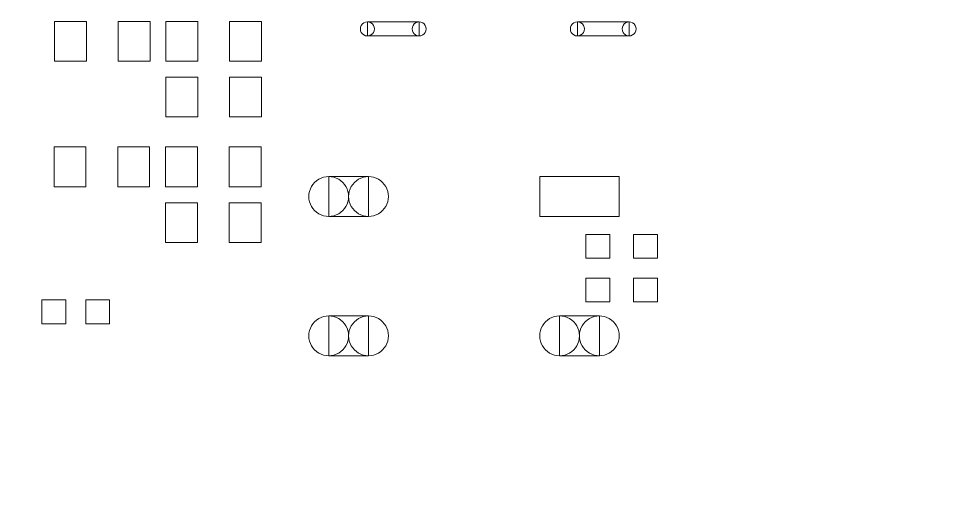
# Model space of a CAD drawing. Header units: millimetres. Extents: x -145 to 117, y -28 to 99.
# Drawn here: x -114.32 to -84.53, y 36.85 to 52.04 of the extents above; entities that cross this region are included whole.
import ezdxf

# ---------------------------------------------------------------- set-up
doc = ezdxf.new("R2010")
doc.units = ezdxf.units.MM
doc.header["$MEASUREMENT"] = 0
doc.layers.add('bottomstencil', color=7, linetype='Continuous')

msp = doc.modelspace()

# ---------------------------------------------------------------- linework, layer by layer
at = {"layer": 'bottomstencil', "color": 8, "lineweight": 9}
msp.add_open_spline([(-17.5854, 99.4833), (-17.5854, 99.4833), (-144.5854, 99.4833), (-144.5854, 99.4833), (-144.5854, 99.4833), (-144.5854, 99.4833), (-144.5854, -27.5167), (-144.5854, -27.5167), (-144.5854, -27.5167), (-144.5854, -27.5167), (-17.5854, -27.5167), (-17.5854, -27.5167), (-17.5854, -27.5167), (-17.5854, -27.5167), (-17.5854, 99.4833), (-17.5854, 99.4833)], degree=3, knots=[0, 0, 0, 0, 0.2, 0.2, 0.2, 0.2, 0.4, 0.4, 0.4, 0.4, 0.6, 0.6, 0.6, 0.6, 1, 1, 1, 1], dxfattribs=at)
at = {"layer": 'bottomstencil', "lineweight": 9}
for points, knots in [([(-113.1783, 50.6772), (-113.1783, 50.6772), (-113.1783, 51.9472), (-113.1783, 51.9472), (-113.1783, 51.9472), (-113.1783, 51.9472), (-112.1623, 51.9472), (-112.1623, 51.9472), (-112.1623, 51.9472), (-112.1623, 51.9472), (-112.1623, 50.6772), (-112.1623, 50.6772), (-112.1623, 50.6772), (-112.1623, 50.6772), (-113.1783, 50.6772), (-113.1783, 50.6772)], [0, 0, 0, 0, 0.2, 0.2, 0.2, 0.2, 0.4, 0.4, 0.4, 0.4, 0.6, 0.6, 0.6, 0.6, 1, 1, 1, 1]), ([(-111.1463, 50.6772), (-111.1463, 50.6772), (-111.1463, 51.9472), (-111.1463, 51.9472), (-111.1463, 51.9472), (-111.1463, 51.9472), (-110.1303, 51.9472), (-110.1303, 51.9472), (-110.1303, 51.9472), (-110.1303, 51.9472), (-110.1303, 50.6772), (-110.1303, 50.6772), (-110.1303, 50.6772), (-110.1303, 50.6772), (-111.1463, 50.6772), (-111.1463, 50.6772)], [0, 0, 0, 0, 0.2, 0.2, 0.2, 0.2, 0.4, 0.4, 0.4, 0.4, 0.6, 0.6, 0.6, 0.6, 1, 1, 1, 1]), ([(-109.6223, 50.6772), (-109.6223, 50.6772), (-109.6223, 51.9472), (-109.6223, 51.9472), (-109.6223, 51.9472), (-109.6223, 51.9472), (-108.6063, 51.9472), (-108.6063, 51.9472), (-108.6063, 51.9472), (-108.6063, 51.9472), (-108.6063, 50.6772), (-108.6063, 50.6772), (-108.6063, 50.6772), (-108.6063, 50.6772), (-109.6223, 50.6772), (-109.6223, 50.6772)], [0, 0, 0, 0, 0.2, 0.2, 0.2, 0.2, 0.4, 0.4, 0.4, 0.4, 0.6, 0.6, 0.6, 0.6, 1, 1, 1, 1]), ([(-107.5903, 50.6772), (-107.5903, 50.6772), (-107.5903, 51.9472), (-107.5903, 51.9472), (-107.5903, 51.9472), (-107.5903, 51.9472), (-106.5743, 51.9472), (-106.5743, 51.9472), (-106.5743, 51.9472), (-106.5743, 51.9472), (-106.5743, 50.6772), (-106.5743, 50.6772), (-106.5743, 50.6772), (-106.5743, 50.6772), (-107.5903, 50.6772), (-107.5903, 50.6772)], [0, 0, 0, 0, 0.2, 0.2, 0.2, 0.2, 0.4, 0.4, 0.4, 0.4, 0.6, 0.6, 0.6, 0.6, 1, 1, 1, 1]), ([(-103.4184, 51.711), (-103.4184, 51.7913), (-103.3755, 51.8655), (-103.306, 51.9057), (-103.306, 51.9057), (-103.2364, 51.9458), (-103.1507, 51.9458), (-103.0812, 51.9057), (-103.0812, 51.9057), (-103.0116, 51.8655), (-102.9688, 51.7913), (-102.9688, 51.711)], [0, 0, 0, 0, 0.25, 0.25, 0.25, 0.25, 0.5, 0.5, 0.5, 0.5, 1, 1, 1, 1]), ([(-103.1936, 51.4862), (-103.1936, 51.4862), (-103.1936, 51.9358), (-103.1936, 51.9358), (-103.1936, 51.9358), (-103.1936, 51.9358), (-101.5426, 51.9358), (-101.5426, 51.9358), (-101.5426, 51.9358), (-101.5426, 51.9358), (-101.5426, 51.4862), (-101.5426, 51.4862), (-101.5426, 51.4862), (-101.5426, 51.4862), (-103.1936, 51.4862), (-103.1936, 51.4862)], [0, 0, 0, 0, 0.2, 0.2, 0.2, 0.2, 0.4, 0.4, 0.4, 0.4, 0.6, 0.6, 0.6, 0.6, 1, 1, 1, 1]), ([(-101.7674, 51.711), (-101.7674, 51.7913), (-101.7245, 51.8655), (-101.655, 51.9057), (-101.655, 51.9057), (-101.5854, 51.9458), (-101.4997, 51.9458), (-101.4302, 51.9057), (-101.4302, 51.9057), (-101.3606, 51.8655), (-101.3178, 51.7913), (-101.3178, 51.711)], [0, 0, 0, 0, 0.25, 0.25, 0.25, 0.25, 0.5, 0.5, 0.5, 0.5, 1, 1, 1, 1]), ([(-96.7178, 51.711), (-96.7178, 51.7913), (-96.675, 51.8655), (-96.6054, 51.9057), (-96.6054, 51.9057), (-96.5359, 51.9458), (-96.4502, 51.9458), (-96.3806, 51.9057), (-96.3806, 51.9057), (-96.3111, 51.8655), (-96.2683, 51.7913), (-96.2683, 51.711)], [0, 0, 0, 0, 0.25, 0.25, 0.25, 0.25, 0.5, 0.5, 0.5, 0.5, 1, 1, 1, 1]), ([(-96.493, 51.4862), (-96.493, 51.4862), (-96.493, 51.9358), (-96.493, 51.9358), (-96.493, 51.9358), (-96.493, 51.9358), (-94.842, 51.9358), (-94.842, 51.9358), (-94.842, 51.9358), (-94.842, 51.9358), (-94.842, 51.4862), (-94.842, 51.4862), (-94.842, 51.4862), (-94.842, 51.4862), (-96.493, 51.4862), (-96.493, 51.4862)], [0, 0, 0, 0, 0.2, 0.2, 0.2, 0.2, 0.4, 0.4, 0.4, 0.4, 0.6, 0.6, 0.6, 0.6, 1, 1, 1, 1]), ([(-95.0668, 51.711), (-95.0668, 51.7913), (-95.024, 51.8655), (-94.9544, 51.9057), (-94.9544, 51.9057), (-94.8849, 51.9458), (-94.7992, 51.9458), (-94.7296, 51.9057), (-94.7296, 51.9057), (-94.6601, 51.8655), (-94.6173, 51.7913), (-94.6173, 51.711)], [0, 0, 0, 0, 0.25, 0.25, 0.25, 0.25, 0.5, 0.5, 0.5, 0.5, 1, 1, 1, 1]), ([(-102.9688, 51.711), (-102.9688, 51.6307), (-103.0116, 51.5565), (-103.0812, 51.5163), (-103.0812, 51.5163), (-103.1507, 51.4762), (-103.2364, 51.4762), (-103.306, 51.5163), (-103.306, 51.5163), (-103.3755, 51.5565), (-103.4184, 51.6307), (-103.4184, 51.711)], [0, 0, 0, 0, 0.25, 0.25, 0.25, 0.25, 0.5, 0.5, 0.5, 0.5, 1, 1, 1, 1]), ([(-103.1936, 51.711), (-103.1936, 51.711), (-103.1936, 51.711), (-103.1936, 51.711), (-103.1936, 51.711), (-103.1936, 51.711), (-103.1936, 51.711), (-103.1936, 51.711), (-103.1936, 51.711), (-103.1936, 51.711), (-103.1936, 51.711), (-103.1936, 51.711)], [0, 0, 0, 0, 0.25, 0.25, 0.25, 0.25, 0.5, 0.5, 0.5, 0.5, 1, 1, 1, 1]), ([(-103.1936, 51.711), (-103.1936, 51.711), (-103.1936, 51.711), (-103.1936, 51.711), (-103.1936, 51.711), (-103.1936, 51.711), (-103.1936, 51.711), (-103.1936, 51.711), (-103.1936, 51.711), (-103.1936, 51.711), (-103.1936, 51.711), (-103.1936, 51.711)], [0, 0, 0, 0, 0.25, 0.25, 0.25, 0.25, 0.5, 0.5, 0.5, 0.5, 1, 1, 1, 1]), ([(-101.3178, 51.711), (-101.3178, 51.6307), (-101.3606, 51.5565), (-101.4302, 51.5163), (-101.4302, 51.5163), (-101.4997, 51.4762), (-101.5854, 51.4762), (-101.655, 51.5163), (-101.655, 51.5163), (-101.7245, 51.5565), (-101.7674, 51.6307), (-101.7674, 51.711)], [0, 0, 0, 0, 0.25, 0.25, 0.25, 0.25, 0.5, 0.5, 0.5, 0.5, 1, 1, 1, 1]), ([(-101.5426, 51.711), (-101.5426, 51.711), (-101.5426, 51.711), (-101.5426, 51.711), (-101.5426, 51.711), (-101.5426, 51.711), (-101.5426, 51.711), (-101.5426, 51.711), (-101.5426, 51.711), (-101.5426, 51.711), (-101.5426, 51.711), (-101.5426, 51.711)], [0, 0, 0, 0, 0.25, 0.25, 0.25, 0.25, 0.5, 0.5, 0.5, 0.5, 1, 1, 1, 1]), ([(-101.5426, 51.711), (-101.5426, 51.711), (-101.5426, 51.711), (-101.5426, 51.711), (-101.5426, 51.711), (-101.5426, 51.711), (-101.5426, 51.711), (-101.5426, 51.711), (-101.5426, 51.711), (-101.5426, 51.711), (-101.5426, 51.711), (-101.5426, 51.711)], [0, 0, 0, 0, 0.25, 0.25, 0.25, 0.25, 0.5, 0.5, 0.5, 0.5, 1, 1, 1, 1]), ([(-96.2683, 51.711), (-96.2683, 51.6307), (-96.3111, 51.5565), (-96.3806, 51.5163), (-96.3806, 51.5163), (-96.4502, 51.4762), (-96.5359, 51.4762), (-96.6054, 51.5163), (-96.6054, 51.5163), (-96.675, 51.5565), (-96.7178, 51.6307), (-96.7178, 51.711)], [0, 0, 0, 0, 0.25, 0.25, 0.25, 0.25, 0.5, 0.5, 0.5, 0.5, 1, 1, 1, 1]), ([(-96.493, 51.711), (-96.493, 51.711), (-96.493, 51.711), (-96.493, 51.711), (-96.493, 51.711), (-96.493, 51.711), (-96.493, 51.711), (-96.493, 51.711), (-96.493, 51.711), (-96.493, 51.711), (-96.493, 51.711), (-96.493, 51.711)], [0, 0, 0, 0, 0.25, 0.25, 0.25, 0.25, 0.5, 0.5, 0.5, 0.5, 1, 1, 1, 1]), ([(-96.493, 51.711), (-96.493, 51.711), (-96.493, 51.711), (-96.493, 51.711), (-96.493, 51.711), (-96.493, 51.711), (-96.493, 51.711), (-96.493, 51.711), (-96.493, 51.711), (-96.493, 51.711), (-96.493, 51.711), (-96.493, 51.711)], [0, 0, 0, 0, 0.25, 0.25, 0.25, 0.25, 0.5, 0.5, 0.5, 0.5, 1, 1, 1, 1]), ([(-94.6173, 51.711), (-94.6173, 51.6307), (-94.6601, 51.5565), (-94.7296, 51.5163), (-94.7296, 51.5163), (-94.7992, 51.4762), (-94.8849, 51.4762), (-94.9544, 51.5163), (-94.9544, 51.5163), (-95.024, 51.5565), (-95.0668, 51.6307), (-95.0668, 51.711)], [0, 0, 0, 0, 0.25, 0.25, 0.25, 0.25, 0.5, 0.5, 0.5, 0.5, 1, 1, 1, 1]), ([(-94.842, 51.711), (-94.842, 51.711), (-94.842, 51.711), (-94.842, 51.711), (-94.842, 51.711), (-94.842, 51.711), (-94.842, 51.711), (-94.842, 51.711), (-94.842, 51.711), (-94.842, 51.711), (-94.842, 51.711), (-94.842, 51.711)], [0, 0, 0, 0, 0.25, 0.25, 0.25, 0.25, 0.5, 0.5, 0.5, 0.5, 1, 1, 1, 1]), ([(-94.842, 51.711), (-94.842, 51.711), (-94.842, 51.711), (-94.842, 51.711), (-94.842, 51.711), (-94.842, 51.711), (-94.842, 51.711), (-94.842, 51.711), (-94.842, 51.711), (-94.842, 51.711), (-94.842, 51.711), (-94.842, 51.711)], [0, 0, 0, 0, 0.25, 0.25, 0.25, 0.25, 0.5, 0.5, 0.5, 0.5, 1, 1, 1, 1]), ([(-109.6223, 48.8992), (-109.6223, 48.8992), (-109.6223, 50.1692), (-109.6223, 50.1692), (-109.6223, 50.1692), (-109.6223, 50.1692), (-108.6063, 50.1692), (-108.6063, 50.1692), (-108.6063, 50.1692), (-108.6063, 50.1692), (-108.6063, 48.8992), (-108.6063, 48.8992), (-108.6063, 48.8992), (-108.6063, 48.8992), (-109.6223, 48.8992), (-109.6223, 48.8992)], [0, 0, 0, 0, 0.2, 0.2, 0.2, 0.2, 0.4, 0.4, 0.4, 0.4, 0.6, 0.6, 0.6, 0.6, 1, 1, 1, 1]), ([(-107.5903, 48.8992), (-107.5903, 48.8992), (-107.5903, 50.1692), (-107.5903, 50.1692), (-107.5903, 50.1692), (-107.5903, 50.1692), (-106.5743, 50.1692), (-106.5743, 50.1692), (-106.5743, 50.1692), (-106.5743, 50.1692), (-106.5743, 48.8992), (-106.5743, 48.8992), (-106.5743, 48.8992), (-106.5743, 48.8992), (-107.5903, 48.8992), (-107.5903, 48.8992)], [0, 0, 0, 0, 0.2, 0.2, 0.2, 0.2, 0.4, 0.4, 0.4, 0.4, 0.6, 0.6, 0.6, 0.6, 1, 1, 1, 1]), ([(-113.191, 46.6716), (-113.191, 46.6716), (-113.191, 47.9416), (-113.191, 47.9416), (-113.191, 47.9416), (-113.191, 47.9416), (-112.175, 47.9416), (-112.175, 47.9416), (-112.175, 47.9416), (-112.175, 47.9416), (-112.175, 46.6716), (-112.175, 46.6716), (-112.175, 46.6716), (-112.175, 46.6716), (-113.191, 46.6716), (-113.191, 46.6716)], [0, 0, 0, 0, 0.2, 0.2, 0.2, 0.2, 0.4, 0.4, 0.4, 0.4, 0.6, 0.6, 0.6, 0.6, 1, 1, 1, 1]), ([(-111.159, 46.6716), (-111.159, 46.6716), (-111.159, 47.9416), (-111.159, 47.9416), (-111.159, 47.9416), (-111.159, 47.9416), (-110.143, 47.9416), (-110.143, 47.9416), (-110.143, 47.9416), (-110.143, 47.9416), (-110.143, 46.6716), (-110.143, 46.6716), (-110.143, 46.6716), (-110.143, 46.6716), (-111.159, 46.6716), (-111.159, 46.6716)], [0, 0, 0, 0, 0.2, 0.2, 0.2, 0.2, 0.4, 0.4, 0.4, 0.4, 0.6, 0.6, 0.6, 0.6, 1, 1, 1, 1]), ([(-109.635, 46.6716), (-109.635, 46.6716), (-109.635, 47.9416), (-109.635, 47.9416), (-109.635, 47.9416), (-109.635, 47.9416), (-108.619, 47.9416), (-108.619, 47.9416), (-108.619, 47.9416), (-108.619, 47.9416), (-108.619, 46.6716), (-108.619, 46.6716), (-108.619, 46.6716), (-108.619, 46.6716), (-109.635, 46.6716), (-109.635, 46.6716)], [0, 0, 0, 0, 0.2, 0.2, 0.2, 0.2, 0.4, 0.4, 0.4, 0.4, 0.6, 0.6, 0.6, 0.6, 1, 1, 1, 1]), ([(-107.603, 46.6716), (-107.603, 46.6716), (-107.603, 47.9416), (-107.603, 47.9416), (-107.603, 47.9416), (-107.603, 47.9416), (-106.587, 47.9416), (-106.587, 47.9416), (-106.587, 47.9416), (-106.587, 47.9416), (-106.587, 46.6716), (-106.587, 46.6716), (-106.587, 46.6716), (-106.587, 46.6716), (-107.603, 46.6716), (-107.603, 46.6716)], [0, 0, 0, 0, 0.2, 0.2, 0.2, 0.2, 0.4, 0.4, 0.4, 0.4, 0.6, 0.6, 0.6, 0.6, 1, 1, 1, 1]), ([(-105.063, 46.3592), (-105.063, 46.5861), (-104.942, 46.7957), (-104.7455, 46.9091), (-104.7455, 46.9091), (-104.549, 47.0226), (-104.307, 47.0226), (-104.1105, 46.9091), (-104.1105, 46.9091), (-103.914, 46.7957), (-103.793, 46.5861), (-103.793, 46.3592)], [0, 0, 0, 0, 0.25, 0.25, 0.25, 0.25, 0.5, 0.5, 0.5, 0.5, 1, 1, 1, 1]), ([(-104.428, 45.7242), (-104.428, 45.7242), (-104.428, 46.9942), (-104.428, 46.9942), (-104.428, 46.9942), (-104.428, 46.9942), (-103.158, 46.9942), (-103.158, 46.9942), (-103.158, 46.9942), (-103.158, 46.9942), (-103.158, 45.7242), (-103.158, 45.7242), (-103.158, 45.7242), (-103.158, 45.7242), (-104.428, 45.7242), (-104.428, 45.7242)], [0, 0, 0, 0, 0.2, 0.2, 0.2, 0.2, 0.4, 0.4, 0.4, 0.4, 0.6, 0.6, 0.6, 0.6, 1, 1, 1, 1]), ([(-103.793, 46.3592), (-103.793, 46.5861), (-103.672, 46.7957), (-103.4755, 46.9091), (-103.4755, 46.9091), (-103.279, 47.0226), (-103.037, 47.0226), (-102.8405, 46.9091), (-102.8405, 46.9091), (-102.644, 46.7957), (-102.523, 46.5861), (-102.523, 46.3592)], [0, 0, 0, 0, 0.25, 0.25, 0.25, 0.25, 0.5, 0.5, 0.5, 0.5, 1, 1, 1, 1]), ([(-97.697, 45.7242), (-97.697, 45.7242), (-97.697, 46.9942), (-97.697, 46.9942), (-97.697, 46.9942), (-97.697, 46.9942), (-95.157, 46.9942), (-95.157, 46.9942), (-95.157, 46.9942), (-95.157, 46.9942), (-95.157, 45.7242), (-95.157, 45.7242), (-95.157, 45.7242), (-95.157, 45.7242), (-97.697, 45.7242), (-97.697, 45.7242)], [0, 0, 0, 0, 0.2, 0.2, 0.2, 0.2, 0.4, 0.4, 0.4, 0.4, 0.6, 0.6, 0.6, 0.6, 1, 1, 1, 1]), ([(-103.793, 46.3592), (-103.793, 46.1323), (-103.914, 45.9227), (-104.1105, 45.8093), (-104.1105, 45.8093), (-104.307, 45.6958), (-104.549, 45.6958), (-104.7455, 45.8093), (-104.7455, 45.8093), (-104.942, 45.9227), (-105.063, 46.1323), (-105.063, 46.3592)], [0, 0, 0, 0, 0.25, 0.25, 0.25, 0.25, 0.5, 0.5, 0.5, 0.5, 1, 1, 1, 1]), ([(-104.428, 46.3592), (-104.428, 46.3592), (-104.428, 46.3592), (-104.428, 46.3592), (-104.428, 46.3592), (-104.428, 46.3592), (-104.428, 46.3592), (-104.428, 46.3592), (-104.428, 46.3592), (-104.428, 46.3592), (-104.428, 46.3592), (-104.428, 46.3592)], [0, 0, 0, 0, 0.25, 0.25, 0.25, 0.25, 0.5, 0.5, 0.5, 0.5, 1, 1, 1, 1]), ([(-104.428, 46.3592), (-104.428, 46.3592), (-104.428, 46.3592), (-104.428, 46.3592), (-104.428, 46.3592), (-104.428, 46.3592), (-104.428, 46.3592), (-104.428, 46.3592), (-104.428, 46.3592), (-104.428, 46.3592), (-104.428, 46.3592), (-104.428, 46.3592)], [0, 0, 0, 0, 0.25, 0.25, 0.25, 0.25, 0.5, 0.5, 0.5, 0.5, 1, 1, 1, 1]), ([(-102.523, 46.3592), (-102.523, 46.1323), (-102.644, 45.9227), (-102.8405, 45.8093), (-102.8405, 45.8093), (-103.037, 45.6958), (-103.279, 45.6958), (-103.4755, 45.8093), (-103.4755, 45.8093), (-103.672, 45.9227), (-103.793, 46.1323), (-103.793, 46.3592)], [0, 0, 0, 0, 0.25, 0.25, 0.25, 0.25, 0.5, 0.5, 0.5, 0.5, 1, 1, 1, 1]), ([(-103.158, 46.3592), (-103.158, 46.3592), (-103.158, 46.3592), (-103.158, 46.3592), (-103.158, 46.3592), (-103.158, 46.3592), (-103.158, 46.3592), (-103.158, 46.3592), (-103.158, 46.3592), (-103.158, 46.3592), (-103.158, 46.3592), (-103.158, 46.3592)], [0, 0, 0, 0, 0.25, 0.25, 0.25, 0.25, 0.5, 0.5, 0.5, 0.5, 1, 1, 1, 1]), ([(-103.158, 46.3592), (-103.158, 46.3592), (-103.158, 46.3592), (-103.158, 46.3592), (-103.158, 46.3592), (-103.158, 46.3592), (-103.158, 46.3592), (-103.158, 46.3592), (-103.158, 46.3592), (-103.158, 46.3592), (-103.158, 46.3592), (-103.158, 46.3592)], [0, 0, 0, 0, 0.25, 0.25, 0.25, 0.25, 0.5, 0.5, 0.5, 0.5, 1, 1, 1, 1]), ([(-109.635, 44.8936), (-109.635, 44.8936), (-109.635, 46.1636), (-109.635, 46.1636), (-109.635, 46.1636), (-109.635, 46.1636), (-108.619, 46.1636), (-108.619, 46.1636), (-108.619, 46.1636), (-108.619, 46.1636), (-108.619, 44.8936), (-108.619, 44.8936), (-108.619, 44.8936), (-108.619, 44.8936), (-109.635, 44.8936), (-109.635, 44.8936)], [0, 0, 0, 0, 0.2, 0.2, 0.2, 0.2, 0.4, 0.4, 0.4, 0.4, 0.6, 0.6, 0.6, 0.6, 1, 1, 1, 1]), ([(-107.603, 44.8936), (-107.603, 44.8936), (-107.603, 46.1636), (-107.603, 46.1636), (-107.603, 46.1636), (-107.603, 46.1636), (-106.587, 46.1636), (-106.587, 46.1636), (-106.587, 46.1636), (-106.587, 46.1636), (-106.587, 44.8936), (-106.587, 44.8936), (-106.587, 44.8936), (-106.587, 44.8936), (-107.603, 44.8936), (-107.603, 44.8936)], [0, 0, 0, 0, 0.2, 0.2, 0.2, 0.2, 0.4, 0.4, 0.4, 0.4, 0.6, 0.6, 0.6, 0.6, 1, 1, 1, 1]), ([(-96.2238, 44.3907), (-96.2238, 44.3907), (-96.2238, 45.1527), (-96.2238, 45.1527), (-96.2238, 45.1527), (-96.2238, 45.1527), (-95.4618, 45.1527), (-95.4618, 45.1527), (-95.4618, 45.1527), (-95.4618, 45.1527), (-95.4618, 44.3907), (-95.4618, 44.3907), (-95.4618, 44.3907), (-95.4618, 44.3907), (-96.2238, 44.3907), (-96.2238, 44.3907)], [0, 0, 0, 0, 0.2, 0.2, 0.2, 0.2, 0.4, 0.4, 0.4, 0.4, 0.6, 0.6, 0.6, 0.6, 1, 1, 1, 1]), ([(-94.6998, 44.3907), (-94.6998, 44.3907), (-94.6998, 45.1527), (-94.6998, 45.1527), (-94.6998, 45.1527), (-94.6998, 45.1527), (-93.9378, 45.1527), (-93.9378, 45.1527), (-93.9378, 45.1527), (-93.9378, 45.1527), (-93.9378, 44.3907), (-93.9378, 44.3907), (-93.9378, 44.3907), (-93.9378, 44.3907), (-94.6998, 44.3907), (-94.6998, 44.3907)], [0, 0, 0, 0, 0.2, 0.2, 0.2, 0.2, 0.4, 0.4, 0.4, 0.4, 0.6, 0.6, 0.6, 0.6, 1, 1, 1, 1]), ([(-96.2238, 42.9937), (-96.2238, 42.9937), (-96.2238, 43.7557), (-96.2238, 43.7557), (-96.2238, 43.7557), (-96.2238, 43.7557), (-95.4618, 43.7557), (-95.4618, 43.7557), (-95.4618, 43.7557), (-95.4618, 43.7557), (-95.4618, 42.9937), (-95.4618, 42.9937), (-95.4618, 42.9937), (-95.4618, 42.9937), (-96.2238, 42.9937), (-96.2238, 42.9937)], [0, 0, 0, 0, 0.2, 0.2, 0.2, 0.2, 0.4, 0.4, 0.4, 0.4, 0.6, 0.6, 0.6, 0.6, 1, 1, 1, 1]), ([(-94.6998, 42.9937), (-94.6998, 42.9937), (-94.6998, 43.7557), (-94.6998, 43.7557), (-94.6998, 43.7557), (-94.6998, 43.7557), (-93.9378, 43.7557), (-93.9378, 43.7557), (-93.9378, 43.7557), (-93.9378, 43.7557), (-93.9378, 42.9937), (-93.9378, 42.9937), (-93.9378, 42.9937), (-93.9378, 42.9937), (-94.6998, 42.9937), (-94.6998, 42.9937)], [0, 0, 0, 0, 0.2, 0.2, 0.2, 0.2, 0.4, 0.4, 0.4, 0.4, 0.6, 0.6, 0.6, 0.6, 1, 1, 1, 1]), ([(-113.5796, 42.3003), (-113.5796, 42.3003), (-113.5796, 43.0623), (-113.5796, 43.0623), (-113.5796, 43.0623), (-113.5796, 43.0623), (-112.8176, 43.0623), (-112.8176, 43.0623), (-112.8176, 43.0623), (-112.8176, 43.0623), (-112.8176, 42.3003), (-112.8176, 42.3003), (-112.8176, 42.3003), (-112.8176, 42.3003), (-113.5796, 42.3003), (-113.5796, 42.3003)], [0, 0, 0, 0, 0.2, 0.2, 0.2, 0.2, 0.4, 0.4, 0.4, 0.4, 0.6, 0.6, 0.6, 0.6, 1, 1, 1, 1]), ([(-112.1826, 42.3003), (-112.1826, 42.3003), (-112.1826, 43.0623), (-112.1826, 43.0623), (-112.1826, 43.0623), (-112.1826, 43.0623), (-111.4206, 43.0623), (-111.4206, 43.0623), (-111.4206, 43.0623), (-111.4206, 43.0623), (-111.4206, 42.3003), (-111.4206, 42.3003), (-111.4206, 42.3003), (-111.4206, 42.3003), (-112.1826, 42.3003), (-112.1826, 42.3003)], [0, 0, 0, 0, 0.2, 0.2, 0.2, 0.2, 0.4, 0.4, 0.4, 0.4, 0.6, 0.6, 0.6, 0.6, 1, 1, 1, 1]), ([(-105.063, 41.9142), (-105.063, 42.1411), (-104.942, 42.3507), (-104.7455, 42.4641), (-104.7455, 42.4641), (-104.549, 42.5776), (-104.307, 42.5776), (-104.1105, 42.4641), (-104.1105, 42.4641), (-103.914, 42.3507), (-103.793, 42.1411), (-103.793, 41.9142)], [0, 0, 0, 0, 0.25, 0.25, 0.25, 0.25, 0.5, 0.5, 0.5, 0.5, 1, 1, 1, 1]), ([(-104.428, 41.2792), (-104.428, 41.2792), (-104.428, 42.5492), (-104.428, 42.5492), (-104.428, 42.5492), (-104.428, 42.5492), (-103.158, 42.5492), (-103.158, 42.5492), (-103.158, 42.5492), (-103.158, 42.5492), (-103.158, 41.2792), (-103.158, 41.2792), (-103.158, 41.2792), (-103.158, 41.2792), (-104.428, 41.2792), (-104.428, 41.2792)], [0, 0, 0, 0, 0.2, 0.2, 0.2, 0.2, 0.4, 0.4, 0.4, 0.4, 0.6, 0.6, 0.6, 0.6, 1, 1, 1, 1]), ([(-103.793, 41.9142), (-103.793, 42.1411), (-103.672, 42.3507), (-103.4755, 42.4641), (-103.4755, 42.4641), (-103.279, 42.5776), (-103.037, 42.5776), (-102.8405, 42.4641), (-102.8405, 42.4641), (-102.644, 42.3507), (-102.523, 42.1411), (-102.523, 41.9142)], [0, 0, 0, 0, 0.25, 0.25, 0.25, 0.25, 0.5, 0.5, 0.5, 0.5, 1, 1, 1, 1]), ([(-97.697, 41.9142), (-97.697, 42.1411), (-97.576, 42.3507), (-97.3795, 42.4641), (-97.3795, 42.4641), (-97.183, 42.5776), (-96.941, 42.5776), (-96.7445, 42.4641), (-96.7445, 42.4641), (-96.548, 42.3507), (-96.427, 42.1411), (-96.427, 41.9142)], [0, 0, 0, 0, 0.25, 0.25, 0.25, 0.25, 0.5, 0.5, 0.5, 0.5, 1, 1, 1, 1]), ([(-97.062, 41.2792), (-97.062, 41.2792), (-97.062, 42.5492), (-97.062, 42.5492), (-97.062, 42.5492), (-97.062, 42.5492), (-95.792, 42.5492), (-95.792, 42.5492), (-95.792, 42.5492), (-95.792, 42.5492), (-95.792, 41.2792), (-95.792, 41.2792), (-95.792, 41.2792), (-95.792, 41.2792), (-97.062, 41.2792), (-97.062, 41.2792)], [0, 0, 0, 0, 0.2, 0.2, 0.2, 0.2, 0.4, 0.4, 0.4, 0.4, 0.6, 0.6, 0.6, 0.6, 1, 1, 1, 1]), ([(-96.427, 41.9142), (-96.427, 42.1411), (-96.306, 42.3507), (-96.1095, 42.4641), (-96.1095, 42.4641), (-95.913, 42.5776), (-95.671, 42.5776), (-95.4745, 42.4641), (-95.4745, 42.4641), (-95.278, 42.3507), (-95.157, 42.1411), (-95.157, 41.9142)], [0, 0, 0, 0, 0.25, 0.25, 0.25, 0.25, 0.5, 0.5, 0.5, 0.5, 1, 1, 1, 1]), ([(-103.793, 41.9142), (-103.793, 41.6873), (-103.914, 41.4777), (-104.1105, 41.3643), (-104.1105, 41.3643), (-104.307, 41.2508), (-104.549, 41.2508), (-104.7455, 41.3643), (-104.7455, 41.3643), (-104.942, 41.4777), (-105.063, 41.6873), (-105.063, 41.9142)], [0, 0, 0, 0, 0.25, 0.25, 0.25, 0.25, 0.5, 0.5, 0.5, 0.5, 1, 1, 1, 1]), ([(-104.428, 41.9142), (-104.428, 41.9142), (-104.428, 41.9142), (-104.428, 41.9142), (-104.428, 41.9142), (-104.428, 41.9142), (-104.428, 41.9142), (-104.428, 41.9142), (-104.428, 41.9142), (-104.428, 41.9142), (-104.428, 41.9142), (-104.428, 41.9142)], [0, 0, 0, 0, 0.25, 0.25, 0.25, 0.25, 0.5, 0.5, 0.5, 0.5, 1, 1, 1, 1]), ([(-104.428, 41.9142), (-104.428, 41.9142), (-104.428, 41.9142), (-104.428, 41.9142), (-104.428, 41.9142), (-104.428, 41.9142), (-104.428, 41.9142), (-104.428, 41.9142), (-104.428, 41.9142), (-104.428, 41.9142), (-104.428, 41.9142), (-104.428, 41.9142)], [0, 0, 0, 0, 0.25, 0.25, 0.25, 0.25, 0.5, 0.5, 0.5, 0.5, 1, 1, 1, 1]), ([(-102.523, 41.9142), (-102.523, 41.6873), (-102.644, 41.4777), (-102.8405, 41.3643), (-102.8405, 41.3643), (-103.037, 41.2508), (-103.279, 41.2508), (-103.4755, 41.3643), (-103.4755, 41.3643), (-103.672, 41.4777), (-103.793, 41.6873), (-103.793, 41.9142)], [0, 0, 0, 0, 0.25, 0.25, 0.25, 0.25, 0.5, 0.5, 0.5, 0.5, 1, 1, 1, 1]), ([(-103.158, 41.9142), (-103.158, 41.9142), (-103.158, 41.9142), (-103.158, 41.9142), (-103.158, 41.9142), (-103.158, 41.9142), (-103.158, 41.9142), (-103.158, 41.9142), (-103.158, 41.9142), (-103.158, 41.9142), (-103.158, 41.9142), (-103.158, 41.9142)], [0, 0, 0, 0, 0.25, 0.25, 0.25, 0.25, 0.5, 0.5, 0.5, 0.5, 1, 1, 1, 1]), ([(-103.158, 41.9142), (-103.158, 41.9142), (-103.158, 41.9142), (-103.158, 41.9142), (-103.158, 41.9142), (-103.158, 41.9142), (-103.158, 41.9142), (-103.158, 41.9142), (-103.158, 41.9142), (-103.158, 41.9142), (-103.158, 41.9142), (-103.158, 41.9142)], [0, 0, 0, 0, 0.25, 0.25, 0.25, 0.25, 0.5, 0.5, 0.5, 0.5, 1, 1, 1, 1]), ([(-96.427, 41.9142), (-96.427, 41.6873), (-96.548, 41.4777), (-96.7445, 41.3643), (-96.7445, 41.3643), (-96.941, 41.2508), (-97.183, 41.2508), (-97.3795, 41.3643), (-97.3795, 41.3643), (-97.576, 41.4777), (-97.697, 41.6873), (-97.697, 41.9142)], [0, 0, 0, 0, 0.25, 0.25, 0.25, 0.25, 0.5, 0.5, 0.5, 0.5, 1, 1, 1, 1]), ([(-97.062, 41.9142), (-97.062, 41.9142), (-97.062, 41.9142), (-97.062, 41.9142), (-97.062, 41.9142), (-97.062, 41.9142), (-97.062, 41.9142), (-97.062, 41.9142), (-97.062, 41.9142), (-97.062, 41.9142), (-97.062, 41.9142), (-97.062, 41.9142)], [0, 0, 0, 0, 0.25, 0.25, 0.25, 0.25, 0.5, 0.5, 0.5, 0.5, 1, 1, 1, 1]), ([(-97.062, 41.9142), (-97.062, 41.9142), (-97.062, 41.9142), (-97.062, 41.9142), (-97.062, 41.9142), (-97.062, 41.9142), (-97.062, 41.9142), (-97.062, 41.9142), (-97.062, 41.9142), (-97.062, 41.9142), (-97.062, 41.9142), (-97.062, 41.9142)], [0, 0, 0, 0, 0.25, 0.25, 0.25, 0.25, 0.5, 0.5, 0.5, 0.5, 1, 1, 1, 1]), ([(-95.157, 41.9142), (-95.157, 41.6873), (-95.278, 41.4777), (-95.4745, 41.3643), (-95.4745, 41.3643), (-95.671, 41.2508), (-95.913, 41.2508), (-96.1095, 41.3643), (-96.1095, 41.3643), (-96.306, 41.4777), (-96.427, 41.6873), (-96.427, 41.9142)], [0, 0, 0, 0, 0.25, 0.25, 0.25, 0.25, 0.5, 0.5, 0.5, 0.5, 1, 1, 1, 1]), ([(-95.792, 41.9142), (-95.792, 41.9142), (-95.792, 41.9142), (-95.792, 41.9142), (-95.792, 41.9142), (-95.792, 41.9142), (-95.792, 41.9142), (-95.792, 41.9142), (-95.792, 41.9142), (-95.792, 41.9142), (-95.792, 41.9142), (-95.792, 41.9142)], [0, 0, 0, 0, 0.25, 0.25, 0.25, 0.25, 0.5, 0.5, 0.5, 0.5, 1, 1, 1, 1]), ([(-95.792, 41.9142), (-95.792, 41.9142), (-95.792, 41.9142), (-95.792, 41.9142), (-95.792, 41.9142), (-95.792, 41.9142), (-95.792, 41.9142), (-95.792, 41.9142), (-95.792, 41.9142), (-95.792, 41.9142), (-95.792, 41.9142), (-95.792, 41.9142)], [0, 0, 0, 0, 0.25, 0.25, 0.25, 0.25, 0.5, 0.5, 0.5, 0.5, 1, 1, 1, 1])]:
    msp.add_open_spline(points, degree=3, knots=knots, dxfattribs=at)

doc.saveas('drawing.dxf')
